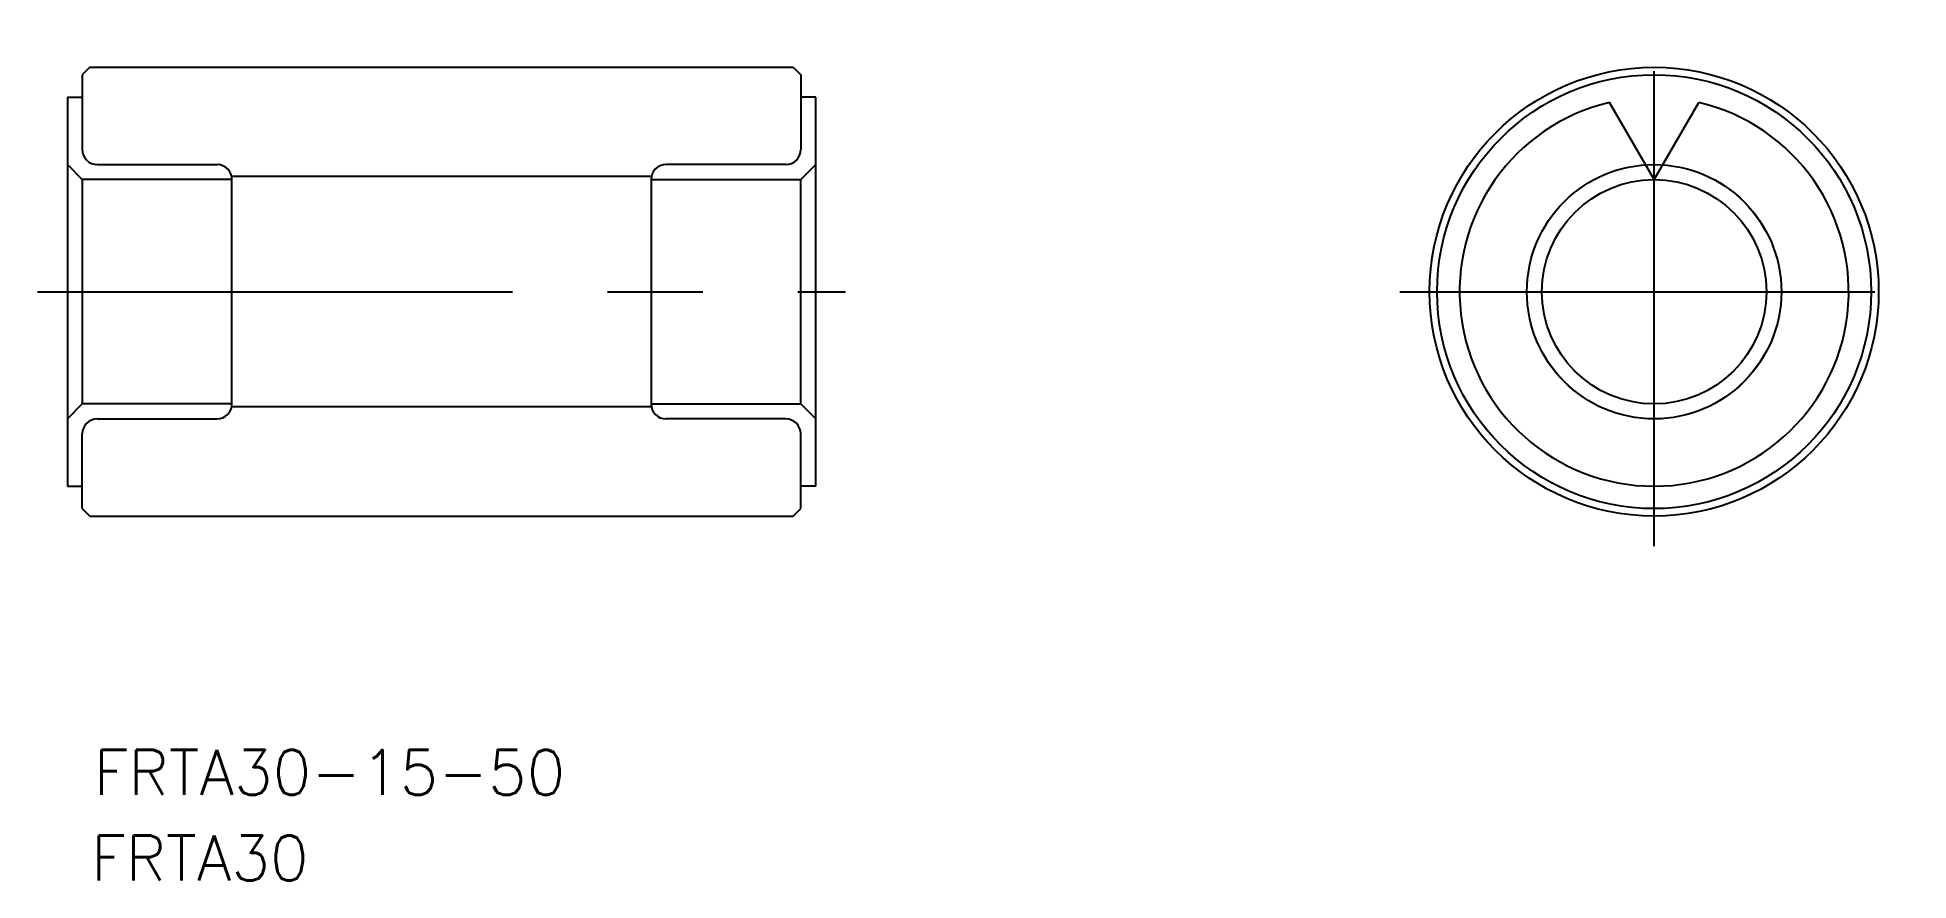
# Model space of a CAD drawing. Extents: x -2 to 123, y -39 to 17.
import ezdxf

# ---------------------------------------------------------------- set-up
doc = ezdxf.new("R2010")
doc.units = 0
doc.linetypes.add('CENTER', pattern=[50.8, 31.75, -6.35, 6.35, -6.35])
doc.linetypes.add('DASHED', pattern=[19.05, 12.7, -6.35])
doc.layers.get('0').update_dxf_attribs({"linetype": 'CONTINUOUS'})
doc.layers.add('CENTER', color=1, linetype='CENTER')
doc.styles.get("Standard").update_dxf_attribs({"font": 'txt.shx', "height": 3, "bigfont": 'bigfont.shx'})

# ---------------------------------------------------------------- blocks, each defined once
blk = doc.blocks.new('*U2')
at = {"color": 7, "linetype": 'CONTINUOUS'}
blk.add_text('FRTA30-15-50', height=3, dxfattribs=at).set_placement((1.76, -33.63))
blk = doc.blocks.new('*U3')
at = {"color": 7, "linetype": 'CONTINUOUS'}
blk.add_text('FRTA30', height=3, dxfattribs=at).set_placement((1.58, -39.36))

msp = doc.modelspace()

# ---------------------------------------------------------------- linework, layer by layer
at = {"color": 7, "linetype": 'CONTINUOUS'}
for p, q in [((1.5, 15), (1, 14.5)), ((1, 14.5), (1, 9.5)), ((1.5, 15), (48.5, 15)), ((48.5, 15), (49, 14.5)), ((49, 14.5), (49, 9.5)), ((0, 13), (1, 13)), ((0, 13), (0, -13)), ((50, 13), (49, 13)), ((50, -13), (50, 13)), ((106.02, 7.5), (103.04, 12.65)), ((106.02, 7.5), (109, 12.65)), ((0, 8.5), (1, 7.5)), ((2, 8.5), (10, 8.5)), ((39.02, 7.7), (10.98, 7.7)), ((48, 8.5), (40, 8.5)), ((50, 8.5), (49, 7.5)), ((11, 7.5), (1, 7.5)), ((1, 7.5), (1, -7.5)), ((11, -7.5), (11, 7.5)), ((39, 7.5), (39, -7.5)), ((39, 7.5), (49, 7.5)), ((49, -7.5), (49, 7.5)), ((0, -8.5), (1, -7.5)), ((11, -7.5), (1, -7.5)), ((39, -7.5), (49, -7.5)), ((50, -8.5), (49, -7.5)), ((2, -8.5), (10, -8.5)), ((39.02, -7.7), (10.98, -7.7)), ((48, -8.5), (40, -8.5)), ((1, -14.5), (1, -9.5)), ((49, -14.5), (49, -9.5)), ((0, -13), (1, -13)), ((50, -13), (49, -13)), ((1, -14.5), (1.5, -15)), ((1.5, -15), (48.5, -15)), ((48.5, -15), (49, -14.5))]:
    msp.add_line(p, q, dxfattribs=at)
for radius in [15, 14.5, 8.5, 7.5]:
    msp.add_circle((106.02, 0), radius, dxfattribs=at)
at = {"color": 3, "linetype": 'DASHED'}
msp.add_circle((106.02, 0), 8.5, dxfattribs=at)
at = {"color": 7, "linetype": 'CONTINUOUS'}
for centre, radius, start, end in [((106.02, 0), 13, 103.2341, 76.7659), ((2, 9.5), 1, 180, 270), ((48, 9.5), 1, 270, 0), ((10, 7.5), 1, 0, 90), ((40, 7.5), 1, 90, 180), ((10, -7.5), 1, 270, 0), ((40, -7.5), 1, 180, 270), ((2, -9.5), 1, 90, 180), ((48, -9.5), 1, 0, 90)]:
    msp.add_arc(centre, radius, start, end, dxfattribs=at)
at = {"layer": 'CENTER', "color": 1, "linetype": 'CENTER'}
for p, q in [((106.02, -17), (106.02, 17)), ((-2, 0), (52, 0)), ((89.02, 0), (123.02, 0))]:
    msp.add_line(p, q, dxfattribs=at)

# ---------------------------------------------------------------- block references
at = {"color": 7, "linetype": 'CONTINUOUS'}
for name in ['*U2', '*U3']:
    msp.add_blockref(name, (0, 0), dxfattribs=at)

doc.saveas('drawing.dxf')
